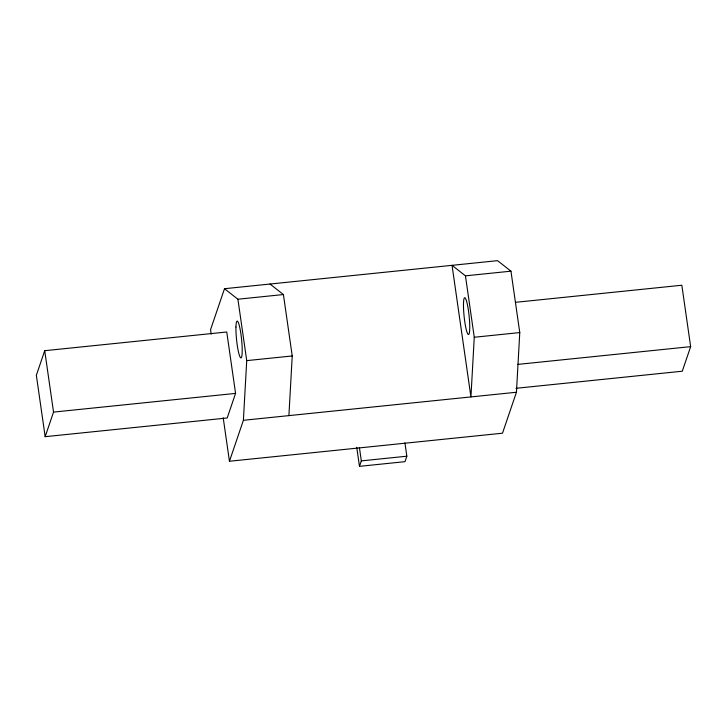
<?xml version="1.0" encoding="UTF-8"?>
<svg xmlns="http://www.w3.org/2000/svg" width="727" height="727" viewBox="0 0 727 727"><rect width="100%" height="100%" fill="white"/><g stroke="black" fill="none" stroke-linecap="round" stroke-linejoin="round"><path stroke-width="1.09" d="M224.498 288.71L497.55 260.657L510.954 271.171L519.769 332.575L516.443 392.244L502.502 433.201L229.45 461.254L243.391 420.297L246.726 360.628L237.902 299.224L224.498 288.71L210.557 329.667L211.194 334.129M288.901 415.626L292.227 355.957L283.412 294.544L270.008 284.03M474.268 337.255L470.932 396.924L452.04 265.328L465.444 275.842L474.268 337.255L519.769 332.575M44.72 350.696L36.35 375.268L45.165 436.682L227.197 417.98L235.566 393.398L226.751 331.994L44.72 350.696L53.534 412.1L45.165 436.682M404.912 442.825L406.838 456.211L404.975 461.672L359.465 466.343L361.328 460.882L359.402 447.505M515.534 302.323L681.835 285.238L690.65 346.643L682.28 371.215L515.979 388.309M237.902 299.224L283.412 294.544M465.444 275.842L510.954 271.171M246.726 360.628L292.227 355.957M53.534 412.1L235.566 393.398M517.606 364.418L690.65 346.643M243.391 420.297L516.443 392.244M361.328 460.882L406.838 456.211M356.73 447.287L359.465 466.343M223.207 417.771L229.45 461.254M235.948 327.023A18.475 2.508 84.1 0 0 240.31 357.411A18.475 2.508 84.1 0 0 240.919 334.02A18.475 2.508 84.1 0 0 235.948 327.023M463.49 303.641A18.475 2.508 84.1 0 0 467.852 334.029A18.475 2.508 84.1 0 0 468.461 310.647A18.475 2.508 84.1 0 0 463.49 303.641"/></g></svg>
